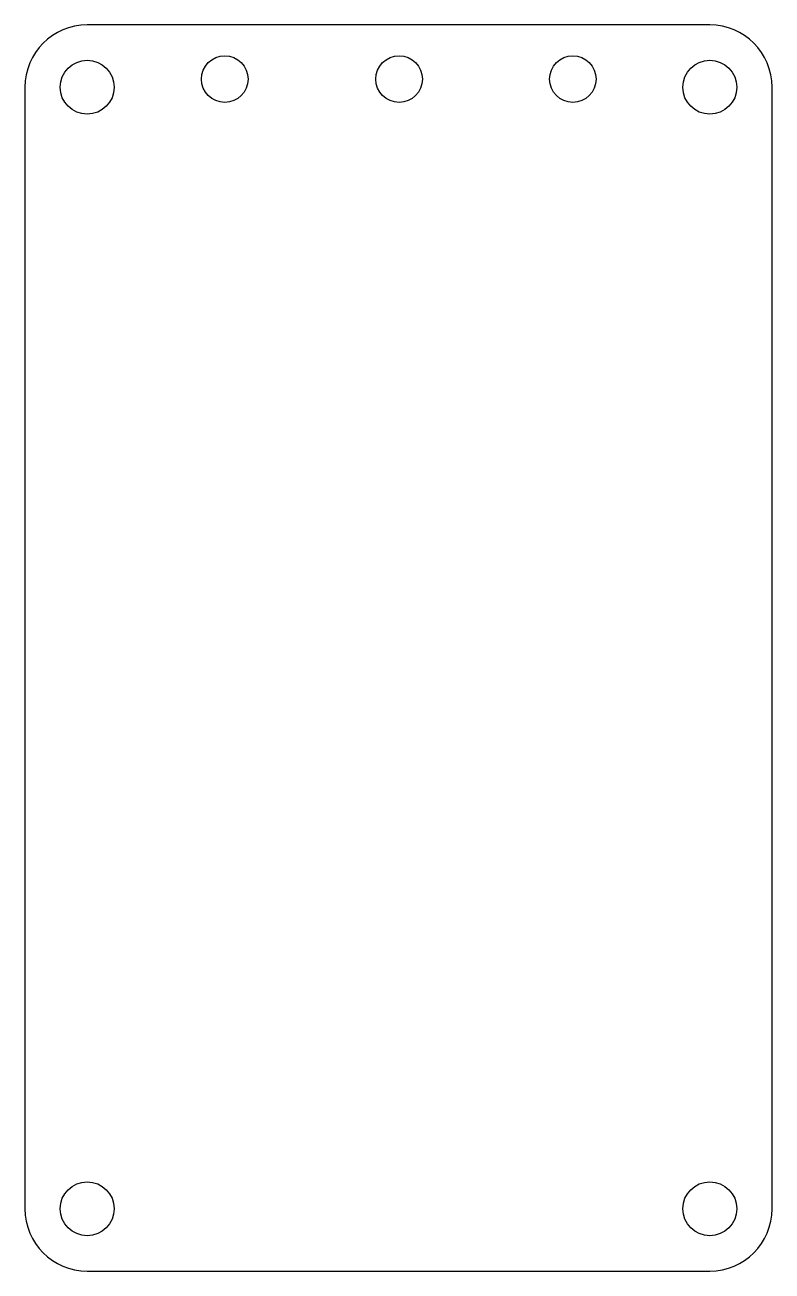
# Model space of a CAD drawing. Extents: x -2.5 to 27.9, y 0 to 50.8.
import ezdxf

# ---------------------------------------------------------------- set-up
doc = ezdxf.new("R2010")
doc.units = 0
doc.layers.add('20', color=7, linetype='CONTINUOUS')

msp = doc.modelspace()

# ---------------------------------------------------------------- linework, layer by layer
at = {"layer": '20'}
for p, q in [((25.4, 50.8), (0, 50.8)), ((-2.54, 48.26), (-2.54, 2.54)), ((27.94, 2.54), (27.94, 48.26)), ((0, 0), (25.4, 0))]:
    msp.add_line(p, q, dxfattribs=at)
for centre, radius in [((0, 48.26), 1.1), ((5.6134, 48.5902), 0.95), ((12.7254, 48.5902), 0.95), ((19.812, 48.5902), 0.95), ((25.4, 48.26), 1.1), ((0, 2.54), 1.1), ((25.4, 2.54), 1.1)]:
    msp.add_circle(centre, radius, dxfattribs=at)
for centre, start, end in [((0, 48.26), 90, 180), ((25.4, 48.26), 0, 90), ((0, 2.54), 180, 270), ((25.4, 2.54), 270, 0)]:
    msp.add_arc(centre, 2.54, start, end, dxfattribs=at)

doc.saveas('drawing.dxf')
